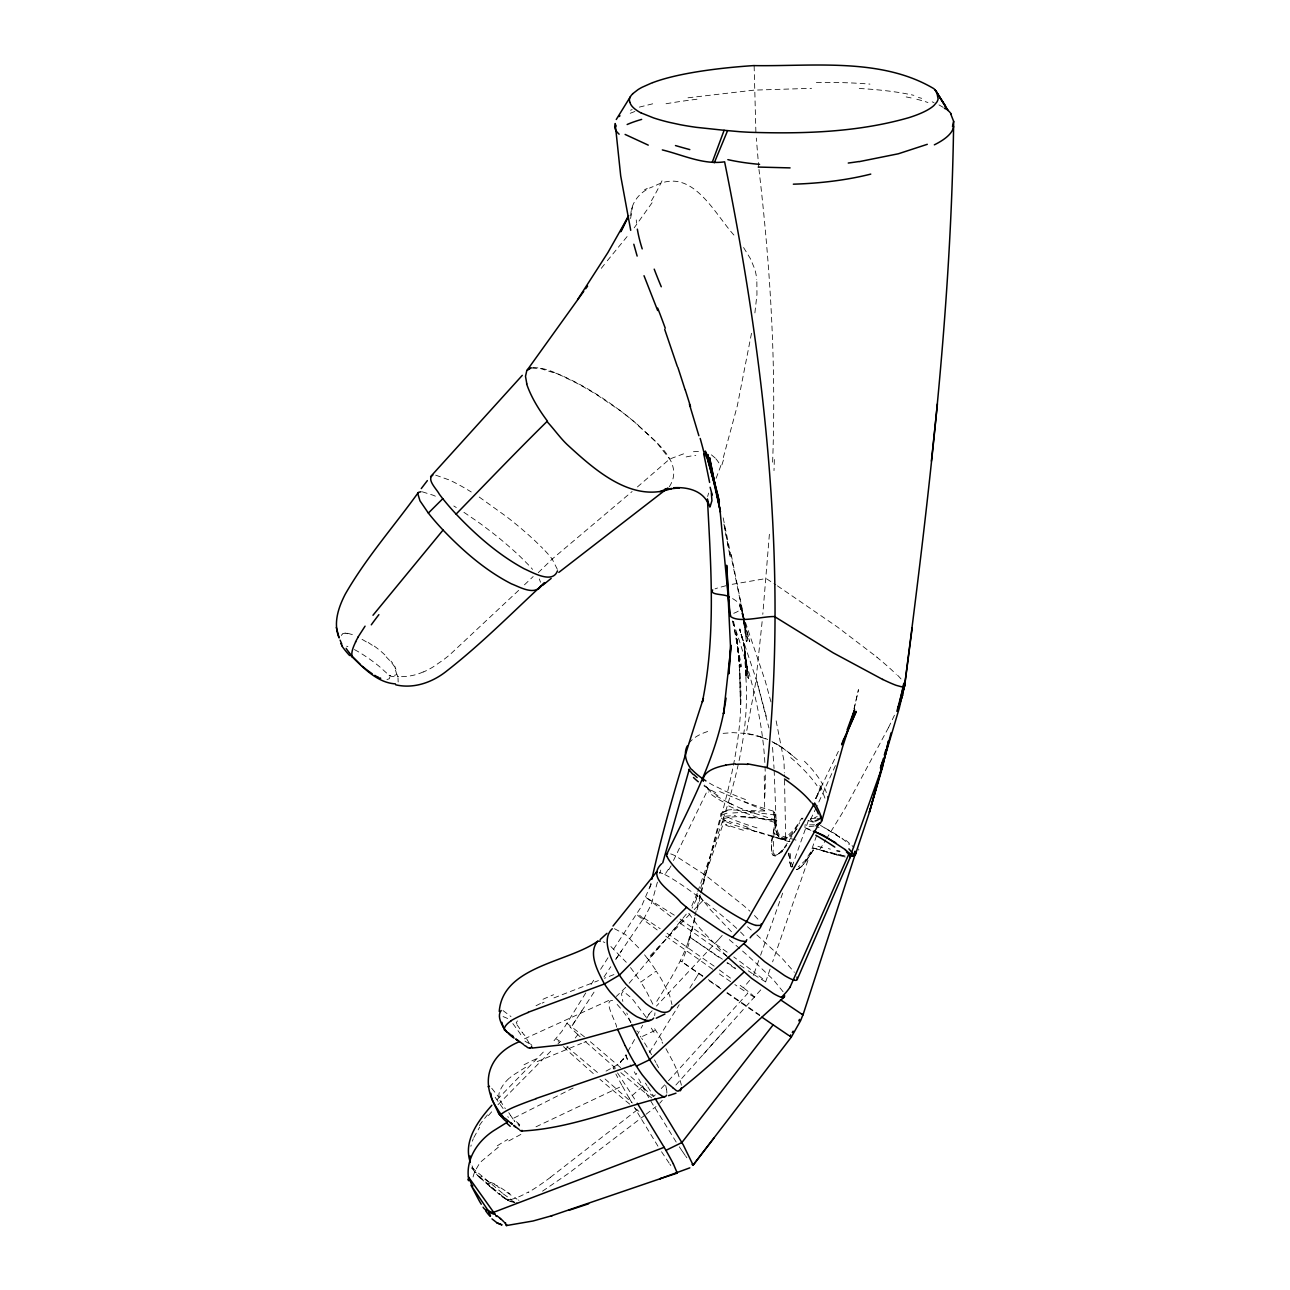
<?xml version="1.0" encoding="UTF-8"?>
<svg xmlns="http://www.w3.org/2000/svg" width="1290" height="1290" viewBox="0 0 1290 1290"><rect width="100%" height="100%" fill="white"/><g stroke="black" fill="none" stroke-linecap="round" stroke-linejoin="round"><path stroke-width="0.75" stroke-dasharray="5 3.75" d="M745.862 677.347C749.377 725.883 737.848 772.936 723.271 818.811L725.399 821.424L734.268 825.1L788.899 841.628M772.613 462.159C776.354 364.377 770.324 266.562 758.971 169.458M788.932 841.144L790.012 841.354L789.206 841.144M813.926 822.165L811.104 820.375A6.079 1.725 15.7 0 1 810.523 819.537L817.215 816.506M769.388 534.27L762.793 614.363M627.343 1058.751L625.908 1054.914L627.246 1056.107M762.132 621.619L755.682 682.636L746.233 733.478L732.962 732.639L720.82 733.526M630.794 215.527C630.939 201.885 640.727 190.904 653.143 186.615M754.892 312.906L756.956 294.507L756.843 279.511M630.6 218.558L632.374 207.126L630.117 212.253M751.506 333.288L737.348 405.657L722.964 458.901M707.63 496.505L708.613 493.119M654.691 1015.649L654.965 1012.827M854.222 708.597L858.479 689.65L853.996 708.758M797.026 828.793C793.14 832.034 778.483 862.623 773.049 852.529L773.758 835.775L776.838 820.553L775.613 819.956L771.726 839.935L771.485 852.206L772.758 855.173L775.274 856.157L782.062 851.69A46.746 45.344 -59.6 0 0 783.272 850.416L783.74 849.868M776.79 820.666C774.677 825.068 763.503 868.186 781.514 851.481A47.117 45.666 -58.8 0 0 782.691 850.191L783.675 849.094M650.918 883.199L649.547 888.955L651.144 884.101M694.471 917.609C689.569 949.875 671.784 977.385 654.804 1004.475M691.601 929.074L687.86 943.038M694.988 918.335L688.65 943.232M694.955 915.707L700.212 894.696M700.696 892.777L721.223 813.393M697.1 909.853L701.002 894.357M701.47 892.535C718.304 818.924 747.49 746.184 739.638 669.462L740.492 704.743L739.396 668.623L736.542 633.035L739.718 667.478L735.751 632.165L740.412 667.059L733.429 620.038M657.416 882.15L651.256 904.483L643.388 919.722L657.932 930.493M659.754 873.636L660.738 870.073M498.956 1097.484L498.94 1093.791A35.749 24.51 -23.9 0 1 509.647 1077.827M700.551 888.407L724.287 820.698A84.108 7.998 9.5 0 0 729.592 826.664M697.826 891.503L723.19 819.36M816.57 835.598L772.613 961.84M770.082 969.113L765.663 981.851L763.083 979.223A136.659 3.112 34.9 0 0 754.586 972.467L753.215 975.321M792.012 866.783L808.653 819.827M816.231 798.429L820.44 786.545L818.957 784.094M782.659 893.148L760.6 955.229M758.73 960.518L754.505 972.402A136.353 3.096 34.9 0 0 740.121 961.631L733.784 956.954M697.213 893.212L691.375 906.789M685.877 951.407L682.087 962.001M835.42 765.599L816.57 806.96M398.159 681.991L397.997 677.766M650.918 884.295L641.598 906.209L612.411 950.94M696.648 898.937L692.085 908.128M716.095 478.348L720.82 465.738L719.078 462.868M473.849 1137.506L479.622 1127.17M838.387 751.328L815.909 797.817M888.504 727.625L895.083 713.918M810.523 819.537L815.715 808.765M888.439 727.754L844.434 809.572L826.874 838.129M673.477 860.495L707.984 789.383L710.887 792.06M815.586 798.639L821.246 787.997L820.44 786.545M815.699 798.268L821.246 787.997L825.648 800.139M627.843 1051.479L635.728 1037.483M802.961 818.037L801.864 819.102M636.712 1035.741L642.71 1025.292M802.832 819.069L801.751 818.183L794.334 829.406L785.884 837.468L783.449 838.177L780.369 836.71L777.66 831.776L775.355 820.795M646.693 1018.326L650.757 1011.408M697.455 975.74L698.906 973.257M813.49 849.82L803.186 864.59M697.084 976.353L689.328 988.833M813.2 850.32L806.911 859.979M606.058 1071.119L617.12 1064.992L623.731 1058.719L620.329 1062.525L625.908 1054.914M636.76 1073.28L635.889 1074.715L633.132 1069.733M649.451 1052.559L679.217 1004.684M819.65 849.884L825.842 839.806M585.773 992.913L561.924 1031.307L552.184 1042.884M825.455 851.594L813.377 848.046L804.912 860.785L798.397 866.864M799.752 822.617L798.784 824.149M652.079 202.756L634.196 227.83M591.046 984.48L595.254 977.739M600.592 969.338L608.09 957.615M668.397 869.283L664.834 874.588L659.448 872.346M643.178 918.77C638.292 912.756 632.293 912.24 643.388 919.722M642.517 919.802L615.814 959.244M575.856 1020.035L570.583 1027.55M572.196 1025.663L595.399 990.043M580.113 1013.472L581.935 1010.65M798.091 825.229L792.447 832.824A32.589 30.928 -47.3 0 1 789.448 835.936C786.255 839.726 779.579 840.29 777.628 834.952M604.01 976.949L610.831 966.694M615.878 959.147L621.425 950.875M796.639 828.873L795.559 830.357M516.968 1023.663L516.21 1022.68L517.484 1020.906M671.993 931.557L687.231 912.965M723.303 818.795C740.121 813.748 758.923 818.94 776.112 820.682M577.888 1034.612L575.227 1038.015M806.379 860.849L802.219 865.606M786.755 845.305L785.642 846.74M794.93 831.195L794.269 832.018M601.301 268.336L605.3 263.289M607.3 260.757L627.924 235.554M629.165 983.238L683.764 917.964L682.974 918.851M785.368 847.079L784.53 848.094M749.651 980.384L743.411 987.785A130.5 2.967 34.9 0 0 737.235 983.125M760.761 989.882L672.735 1088.583M625.731 987.366L616.314 996.444M488.394 1115.608L493.586 1109.593M650.337 957.212L661.867 943.49M793.431 833.034L793.092 833.437A32.637 30.992 -47.9 0 1 790.093 836.549C786.9 840.37 780.208 840.854 778.273 835.565M567.987 1046.545L565.891 1048.915A67.854 1.87 41.1 0 0 571.599 1054.236L595.464 1075.473M718.901 939.168L722.303 935.331M659.706 1103.289L662.254 1100.37M718.53 939.604L656.433 1006.087M612.621 1000.443C602.43 999.863 616.265 1022.019 616.668 1027.13M703.372 1054.285L726.738 1028.017M736.719 928.381A40.232 4.902 39.7 0 0 730.253 922.608A75.626 9.24 39.7 0 0 703.082 900.436L702.953 900.468M702.728 900.726L694.181 909.627M498.021 1104.659L551.781 1050.189M652.143 1010.747L646.161 1017.23L631.89 998.299L623.151 991.236L621.522 993.703L622.828 1001.379M497.118 1099.596L545.541 1049.786M668.51 1080.746L747.797 993.268L734.832 984.56M664.673 1084.858L660.061 1089.776M653.837 1096.371L655.288 1094.839M689.924 914.013L647.451 958.567L644.484 954.697M802.702 865.284L800.751 867.154M669.252 486.814C686.103 461.498 651.192 438.455 635.389 422.814A118.003 47.472 42.7 0 0 620.313 410.752L596.996 394.933A200.482 80.625 42.7 0 0 575.098 382.34C561.311 375.954 547.057 366.618 531.287 367.811M558.022 1043.771L559.199 1042.417M801.977 866.009L801.009 866.928M538.22 572.712L552.184 559.054L632.116 491.522M518.644 590.369L449.678 654.869A185.615 171.844 -17.9 0 1 442.696 660.351L432.843 667.091A74.498 69.047 -17.7 0 1 423.426 671.977M524.45 584.838L533.173 576.533M642.501 1086.39L629.214 1098.193A89.655 3.306 58.6 0 0 631.745 1102.628M683.571 453.838L669.639 459.047L636.599 487.668M774.597 821.085L774.661 812.41L775.387 820.956M800.51 867.202L798.22 868.976M800.251 867.412L798.236 868.799M637.179 1109.868L550.588 1177.189M646.048 1114.27L656.046 1106.562M644.871 1115.205L568.713 1173.239L541.8 1191.67M722.416 812.41L727.608 810.507M498.392 1147.181L481.428 1161.323A47.891 42.022 -6.1 0 0 478.751 1164.693L475.172 1170.852A37.733 33.218 -4.9 0 0 472.946 1177.576M654.901 1030.533L641.694 1036.741M630.488 967.581L630.681 967.839A72.256 20.14 59 0 1 640.791 982.109L656.207 971.096A63.291 17.705 59 0 1 661.98 980.271L669.671 995.429L671.993 1004.604M733.752 613.298C746.62 608.509 740.138 603.075 732.204 598.35M508.76 1140.924L522.224 1133.684M525.594 1067.298L512.662 1075.489A46.037 31.218 -24.5 0 0 509.727 1077.892M514.017 1117.995L573.131 1088.034M797.913 869.138L796.591 869.654M524.514 1038.805L609.719 1000.024M535.995 1126.815L622.312 1085.938L620.361 1082.407A82.963 3.048 58.6 0 1 615.878 1074.006M542.122 1003.12L544.09 1002.201M537.204 1061.606L581.532 1043.352M656.304 185.163C693.488 166.878 715.095 215.43 735.848 237.134M797.494 869.17L796.607 869.476M553.974 997.896L598.463 980.561M630.52 110.231L632.132 109.602M586.353 1041.465L583.951 1042.417M613.927 974.579L604.365 978.288M503.084 1016.568L508.002 1018.632M774.161 770.388L776.08 820.23L753.231 817.602M639.34 107.118L655.175 103.2M725.109 811.475L726.125 811.216M725.98 585.708L718.578 587.692A115.278 7.321 -7.5 0 0 715.047 588.869M732.204 584.306L766.131 578.533L775.806 584.805M814.071 826.084L811.136 826.406A30.025 7.53 16.1 0 1 804.525 826.084M815.715 818.166L813.571 818.424A37.974 11.287 17.9 0 1 809.523 818.489M688.005 97.798L754.15 90.123L811.555 88.333M693.472 451.71L700.131 451.355M531.561 367.972L540.655 368.601L555.797 373.407M386.968 679.54L389.354 678.717L389.854 676.928M814.554 824.778L804.928 824.939M754.569 997.251L748.361 993.639M345.091 633.148L346.01 633.132M765.567 981.867L753.618 974.466M733.559 810.007L764.728 811.023L764.244 774.693M740.944 816.876L746.41 817.054M389.322 675.638A17.834 11.481 -34.7 0 0 397.642 676.379L398.658 676.428M347.542 633.261L354.395 635.164M422.314 491.829L433.166 495.231A106.086 26.735 40.9 0 1 437.407 497.134M845.079 855.98L835.936 854.077M514.807 1202.328L507.373 1200.232L501.552 1196.088M614.443 928.703L625.521 934.573L640.211 949.424M511.034 1201.716L514.936 1202.328M435.665 475.155L449.355 479.993A114.568 28.848 40.9 0 1 471.269 491.99M771.356 836.13L785.755 840.113L784.401 774.838M842.983 855.593L819.601 849.884L833.227 853.867M845.208 857.028L838.323 855.302M836.484 854.238L831.082 852.883M918.399 97.443L921.705 98.33M840.064 855.754L836.613 854.819M827.696 851.997L827.696 851.997A45.618 1.79 16.4 0 1 815.07 848.514M346.671 646.209L347.913 646.613M837.049 854.948L825.923 851.771M836.371 854.754L834.195 854.141M814.442 848.385L813.409 848.062M759.294 832.163L785.675 840.08M503.019 1010.586L511.001 1016.585M760.826 737.009L746.233 733.478A41.602 20.495 17.6 0 1 767.76 739.493M751.344 829.647L743.798 827.083M804.783 827.632L810.942 829.841M810.878 830.325L804.363 827.761M741.734 808.814L727.705 802.412A84.705 23.236 13.6 0 1 725.883 801.59M932.202 101.846L934.041 102.603M603.236 941.829L604.849 942.538M494.086 1184.365L494.409 1184.51A13.255 3.773 21.6 0 1 497.085 1185.768L497.182 1185.816M732.446 822.746L729.253 821.359M820.505 825.374L842.87 839.145M719.61 791.544L764.776 810.604M728.092 802.541L715.966 795.769M772.017 741.557L785.159 749.538L798.978 761.068M354.395 649.563L357.733 651.402A57.421 15.706 40.8 0 1 364.989 655.933L369.843 659.255A50.971 13.932 40.8 0 1 379.566 666.672L388.661 674.896M938.991 104.909L943.151 107.328M825.003 827.987L836.758 834.743M776.354 743.895L780.918 746.652M488.862 1182.172L480.815 1176.206M500.875 1187.897L509.889 1193.766M776.08 820.23L747.362 810.942A41.844 9.546 15.2 0 1 741.879 808.798M368.198 642.452L374.197 646.613M777.418 585.854L837.258 626.892L877.087 657.239M463.932 512.324L477.058 521.289A119.615 30.122 40.9 0 1 485.072 527.142L493.135 533.334A99.798 25.123 40.9 0 1 520.644 557.022L528.9 565.31A37.297 9.401 40.9 0 1 532.577 569.406M479.203 497.037L506.631 516.726A111.359 28.057 40.9 0 1 529.948 536.188L531.27 537.398A87.011 21.914 40.9 0 1 535.205 541.01L542.751 548.347M711.403 454.838L716.063 458.772M674.315 915.174L645.468 897.066L671.897 917.303M752.376 973.611L746.958 969.951M781.724 747.297L795.091 757.569M680.104 919.077L728.657 953.213M744.056 967.984L739.589 964.92M727.399 962.63L735.429 968.129M722.352 959.18L689.569 936.943L721.4 959.115M708.274 979.658L720.546 988.059M702.873 975.982L680.62 960.905L681.459 961.55M730.688 981.722L717.353 972.515M727.205 992.623L759.616 1014.908M759.794 1015.682L726.56 992.816M735.477 968.822L726.883 962.888M720.9 988.914L707.613 979.739M702.76 976.385L682.652 962.388M727.205 956.358L677.121 921.06M712.757 969.322L664.592 935.314M503.342 1197.056L504.987 1198.2L503.342 1197.056A16.206 12.465 -39.4 0 0 510.566 1199.619L512.307 1200.571A16.576 14.609 -37.2 0 1 503.535 1197.185M714.16 966.178L667.253 933.396A95.766 2.177 34.9 0 0 665.962 932.541M719.401 969.983L729.479 977.369A130.5 2.967 34.9 0 1 731.849 979.11M841.918 838.21L849.384 844.611M638.905 1111.335L634.761 1108.126M560.666 1041.772L556.087 1038.773L558.376 1041.578M651.756 1097.967L642.855 1090.905A99.346 2.741 41.1 0 1 627.246 1078.053A85.188 2.338 41.1 0 1 623.215 1074.667L620.055 1072.006M514.726 1197.346L516.968 1199.184M610.863 946.521L626.279 962.292M629.73 1104.127L628.327 1102.998A95.944 2.644 41.1 0 1 613.331 1090.63A83.35 2.29 41.1 0 1 609.396 1087.341L599.963 1079.343M566.842 1046.69L599.35 1074.054M584.515 1036.87L567.019 1023.373L570.035 1027.001M491.764 1187.993L499.762 1194.653A47.182 0.951 41.3 0 1 491.829 1188.058L491.022 1187.364M590.352 1041.756L620.635 1067.652M489.523 1186.091L491.119 1187.445M615.669 1068.265L585.628 1041.804M489.781 1186.3L487.378 1184.252M747.458 926.752L752.796 931.348M503.358 1193.976L511.163 1199.458A43.844 15.625 -38.2 0 0 528.368 1191.96M486.959 1183.898L485.814 1182.898M638.389 425.539L656.9 442.873L669.639 459.047M605.091 1079.004L632.358 1102.95M502.487 1193.234L471.93 1167.66L470.608 1163.983M624.279 1070.813L653.288 1096.581M756.827 934.879L781.74 957.938L794.398 972.305M502.81 1196.556L476.332 1173.997L479.154 1176.835M483.685 1180.995L479.316 1176.98M517.693 1123.784L517.903 1123.961A13.239 2.435 34.5 0 1 519.548 1125.686M481.38 1178.899C479.654 1179.028 467.706 1162.806 473.64 1169.546M726.834 956.245L699.889 928.381L688.344 912.756M754.489 915.513L759.375 920.721M386.161 656.836L390.548 661.431M731.495 931.767L710.468 909.74L698.857 894.954M617.152 1004.442L620.554 1008.28M491.732 1088.26L498.295 1096.564M512.856 1023.567L520.015 1033.451A14.351 3.87 58.7 0 1 521.063 1035.241L521.757 1036.547M495.166 1097.306L503.148 1108.61M614.701 1069.023L613.105 1067.411L613.508 1069.055M391.918 663.06L392.918 664.35A26.381 16.528 45.8 0 1 393.192 664.85L394.272 666.269M514.613 1121.058L513.936 1120.204M623.038 1011.36L631.052 1022.261M513.081 1119.091L510.679 1115.689M686.861 1157.775L685.732 1156.195M670.816 1165.515L669.897 1164.209M685.248 1155.518L682.41 1151.373M617.539 1072.893L635.728 1100.741M754.618 997.154L751.876 994.509A128.339 2.919 34.9 0 0 743.508 987.866M669.171 1163.161L661.544 1151.744M743.572 247.535L750.49 258.79L754.731 269.013A77.255 63.936 -29.1 0 1 756.746 279.543M682.12 1150.97L678.83 1146.068M676.186 1142.037L654.143 1106.385M510.63 1115.624L508.776 1112.657M645.387 1083.084L646.967 1085.551M657.948 1146.165L640.243 1117.172M647.757 1086.809L653.498 1095.887M778.031 835.63L778.096 835.726A43.65 41.345 -47 0 1 775.113 821.053M774.661 812.41L773.274 811.7L773.968 820.472M791.609 867.138L791.528 866.993M662.028 1042.03L662.818 1043.352M529.206 1043.239L524.304 1034.709M783.078 991.752L773.661 980.077L754.392 961.598A90.59 8.546 42.3 0 0 727.657 938.298M651.579 1054.688L647.806 1048.254A71.885 10.207 60.4 0 0 641.711 1038.337M665.93 1048.689L672.525 1060.832M654.498 1059.912L655.9 1062.525M656.594 1063.815L657.916 1066.379A31.024 4.402 60.4 0 1 658.577 1067.652M395.546 668.413L395.966 669.3M539.284 578.936L540.542 582.258M630.729 1022.648L626.779 1012.989M652.837 1004.168L646.193 990.897A54.664 15.238 59 0 0 640.775 982.125M792.899 867.009L790.851 861.236L790.157 852.4M472.075 1165.854L473.253 1169.159M732.93 621.522C752.441 678.556 768.792 737.541 764.664 798.462M770.969 701.921L765.276 681.072L739.073 603.462L749.7 641.807L743.733 617.571M756.859 681.588L768.953 727.979M732.559 620.893L741.589 666.801M766.26 716.305L756.924 681.555L739.541 629.343L744.378 645.838L739.815 628.875L744.04 645L748.716 678.54L744.056 644.307L747.394 678.056L744.088 643.678L746.378 677.685L744.185 643.13L745.862 677.46L744.411 642.662M665.704 1085.487L666.543 1089.308M397.723 676.686L397.094 674.525A17.802 8.659 -39.4 0 1 389.048 675.25M743.282 615.717L740.524 604.526L747.861 641.565L743.524 616.991M776.145 720.868L783.998 761.003L784.336 772.855M723.174 517.854L743.185 615.104M731.204 554.442L741.75 606.897L746.378 641.598L743.137 617.636M723.916 524.079L730.301 557.506L724.077 524.869M557.345 569.325L552.184 559.054A40.393 10.175 40.9 0 0 542.687 548.347M772.549 747.362L774.065 768.485M744.411 624.005L741.524 605.655L742.879 615.636M758.778 167.506L756.311 138.078M788.996 856.108L788.819 853.093M789.012 856.302L788.835 853.303M755.892 132.128L754.134 65.613M666.043 103.748A178.971 19.753 -2.7 0 1 698.729 99.008M630.213 113.294A240.214 38.539 0.3 0 1 637.05 110.763M916.819 99.266A176.117 36.41 -2.6 0 1 927.929 102.507M906.209 96.944A160.541 31.379 -1.8 0 1 913.207 98.395M859.269 88.478A162.508 34.604 -3.3 0 1 913.884 95.347M816.376 82.463A158.622 35.459 -3.4 0 1 869.944 84.108M555.651 373.1A158.831 63.887 42.7 0 1 638.469 425.394M423.362 671.864A49.455 45.843 -17.7 0 1 398.642 676.589M396.627 673.267A12.448 5.902 61 0 1 396.659 674.106M395.482 670.187A11.142 6.192 53.4 0 1 396.272 672.977M394.901 667.607A15.351 9.788 45.7 0 1 395.369 668.43M394.627 666.156A19.511 13.11 44.3 0 1 395.385 667.381M390.951 661.125A21.253 12.561 46.1 0 1 392.386 662.818M374.261 646.096A55.696 26.526 46.5 0 1 386.484 656.417M362.038 639.34A62.404 28.493 46.2 0 1 368.214 643.113M346.155 633.519A24.075 13.448 56.9 0 1 347.671 633.729M345.107 633.213A15.077 8.708 61.9 0 0 344.317 633.277A14.271 8.256 62 0 0 342.431 633.922M341.447 635.535A9.417 5.45 61.8 0 1 342.285 634.164M723.4 460.111A91.219 7.53 -73.3 0 1 721.013 467.722M715.918 458.869A37.039 32.702 -3.1 0 1 718.901 462.949M686.183 456.934A75.707 46.134 19.3 0 1 695.794 455.418M661.98 180.842A189.259 116.552 -79.9 0 1 651.079 201.321M715.805 792.608A80.335 29.267 12.9 0 1 701.179 783.949M726.786 810.265A60.807 10.32 13.2 0 1 732.414 809.62M727.076 813.184A101.813 14.255 6.6 0 0 721.062 816.006A84.237 12.078 9.7 0 1 725.206 811.491M756.988 827.89A78.996 8.627 13.4 0 1 728.028 817.263M725.351 820.891A71.482 10.094 10 0 1 720.594 816.119M747.99 827.358A114.762 15.109 11.9 0 1 736.413 823.149M757.101 831.856A49.068 3.306 15.2 0 1 748.668 829.131M725.98 820.94A82.254 7.821 9.5 0 1 727.479 816.667M725.48 816.28A114.842 11.304 9.3 0 1 735.622 815.683M748.039 817.667A58.098 8.353 12.7 0 1 754.795 818.279M732.688 804.638A192.613 60.888 11.2 0 1 728.334 802.509M717.966 795.704A71.224 20.914 12.5 0 1 709.532 789.496M708.952 789.416A76.771 24.01 10.4 0 1 706.162 786.255M705.227 786.174A79.303 25.429 8.9 0 1 704.582 785.078M830.389 849.143A88.091 8.046 20.3 0 1 828.406 848.61M858.656 849.03A150.527 19.189 26.3 0 1 858.753 850.126M835.517 834.517A66.87 12.303 20.4 0 1 840.774 837.936M815.296 825.664A177.923 36.507 19.1 0 1 819.086 827.632M790.722 757.617A139.046 48.73 25.9 0 1 817.022 785.707M824.504 787.916A137.917 47.02 27 0 1 827.906 800.042M760.778 737.154A48.278 23.51 17.8 0 1 767.889 739.896M772.984 742.282A48.278 23.51 17.8 0 1 776.193 744.007M550.62 1177.238A105.667 38.007 -38.2 0 1 528.336 1192.428M470.882 1146.31A38.329 36.91 -19.1 0 1 471.189 1145.004M472.366 1141.182A50.1 48.181 -21.7 0 1 473.317 1138.715M479.38 1125.461A140.884 134.337 -25.9 0 1 487.491 1114.899M565.891 1048.915A83.963 2.306 41.1 0 1 563.472 1046.609M559.586 1042.804A83.963 2.306 41.1 0 1 559.279 1042.481M490.394 1183.075A16.335 4.354 -44.4 0 1 486.411 1183.381M503.89 1197.846A44.231 0.903 41.3 0 1 501.584 1196.12M489.716 1182.269A9.191 2.596 21.6 0 1 494.489 1183.849M476.252 1172.836A27.832 1.983 38.1 0 1 474.93 1171.497M471.64 1168.337A36.717 1.338 40.2 0 1 472.882 1168.885M513.791 1201.538A12.094 3.515 28.5 0 1 512.872 1201.264M517.29 1202.506A10.546 1.774 23.6 0 1 516.516 1202.57M518.483 1199.99A47.44 3.66 29.1 0 1 518.919 1200.458M506.938 1192.315A53.616 3.87 30.3 0 1 512.066 1195.959M498.069 1187.042A21.479 4.741 23.4 0 1 499.553 1187.88M496.989 1185.881A13.674 3.886 21.7 0 1 497.956 1186.397M640.179 1117.092A89.655 3.306 58.6 0 1 634.438 1107.272M629.197 1098.161A109.585 4.031 58.6 0 1 622.28 1085.906M645.21 1090.389A107.892 3.693 58.7 0 1 638.695 1078.956M524.046 1064.782A135.192 88.317 -24.9 0 1 536.059 1058.945M514.92 1121.429A16.851 13.061 -12 0 1 514.371 1121.252M508.421 1117.382A16.851 13.061 -12 0 1 507.792 1116.608M516.371 1121.703A9.949 1.806 34.6 0 1 519.725 1124.848M499.94 1100.402A37.233 3.999 59 0 1 505.325 1108.69M518.757 1125.654A20.108 2.999 38 0 1 519.225 1126.202M529.368 1043.497A15.754 13.335 2.1 0 1 522.579 1038.756M530.513 1043.949A6.885 1.29 33.7 0 1 531.883 1045.481M522.482 1032.564A22.656 4.531 58.7 0 1 523.74 1034.677M516.919 1024.712A31.363 7.74 58.6 0 1 522.256 1032.581M647.467 958.406A77.142 21.575 59 0 1 656.288 970.999M664.785 874.556A76.771 9.369 39.7 0 1 703.066 900.404M670.687 853.899A72.998 8.917 39.7 0 1 675.718 856.012L705.533 875.265L743.701 905.661A41.409 5.047 39.7 0 1 749.942 911.192M774.661 822.31A83.092 21.656 14.2 0 1 727.286 805.202M795.962 840.096A88.865 2.516 16 0 1 772.033 833.098M791.109 866.654A28.686 28.638 19.2 0 1 789.367 856.108M818.602 818.344A50.133 16.206 21.7 0 1 816.957 818.876M773.291 811.071A96.379 25.268 16.8 0 1 744.427 801.638M745.523 799.542A94.493 26.655 16.6 0 1 714.757 785.836M713.644 785.546A90.832 31.315 14.4 0 1 709.387 783.078M761.777 813.345A100.314 19.979 14.5 0 1 777.789 815.441M777.338 834.969A43.666 41.345 -46.7 0 1 774.484 820.44M577.678 1034.451A89.236 2.467 41.1 0 1 570.68 1027.679M580.178 1036.821A73.804 2.048 41.1 0 1 577.372 1034.177M689.005 943.345A148.156 147.334 -40.2 0 1 686.248 951.536M653.24 1105.175A92.09 3.628 58.5 0 1 641.436 1084.825M631.149 1066.653A78.674 2.854 58.6 0 1 630.197 1064.911M627.537 1059.8A78.674 2.854 58.6 0 1 626.037 1056.655M697.745 894.696A116.39 112.746 -74.6 0 1 696.149 898.711M651.289 1028.13A89.623 10.159 59.8 0 1 655.61 1034.919M654.643 1028.743A77.948 11.739 60.4 0 1 662.238 1040.901M636.857 1030.823A84.624 12.029 60.4 0 1 637.437 1031.71M640.372 1036.225A84.624 12.029 60.4 0 1 640.953 1037.144M671.106 865.816A133.225 118.406 -63.5 0 1 668.833 869.573M636.534 223.17A148.253 58.824 51.8 0 1 636.26 219.913M644.597 189.695A165.426 6.402 -20.9 0 1 647.29 188.421M876.474 656.852A528.497 23.865 33 0 1 896.26 674.38M897.646 675.267A609.202 27.59 33 0 1 902.484 680.749M774.339 459.514A768.743 183.035 -81.4 0 1 774 470.608M453.806 506.003A106.086 26.735 40.9 0 1 456.305 507.534M643.807 918.029A95.766 2.177 34.9 0 1 660.19 928.687M497.247 1145.842A176.746 152.349 -8.5 0 1 507.728 1139.473M536.027 1005.749A51.278 23.155 -25.2 0 1 541.977 1002.798M542.993 999.282A114.794 48.117 -25.3 0 1 553.587 994.735M723.126 801.896A81.77 25.074 11.2 0 1 708.436 791.947M743.395 830.276A88.865 4.838 13.6 0 1 725.738 824.278M791.093 866.864A28.622 28.59 2.7 0 1 789.383 856.318M822.697 847.772A71.805 3.096 19.1 0 1 817.15 846.046M688.908 743.314A93.332 39.829 13.8 0 1 709.5 730.962M804.428 761.261A138.046 53.503 22.9 0 1 822.972 784.997M732.784 812.974A97.508 14.222 10.1 0 1 754.763 812.958M749.554 811.313A104.796 18.915 13.4 0 1 759.649 812.039M808.056 820.408A37.152 9.546 16.9 0 1 814.554 822.762M845.772 840.209A126.484 18.205 24.3 0 1 850.755 844.644M852.029 845.563A123.13 16.528 25.4 0 1 853.915 847.74M681.297 1085.229A92.977 13.206 60.4 0 0 681.168 1084.164L677.54 1071.684A30.025 4.257 60.4 0 0 672.509 1060.815M666.559 1089.357A86.446 12.287 60.4 0 1 666.849 1093.162M740.508 932.009A23.736 2.903 39.7 0 1 745.185 937.008M511.066 1201.716L507.373 1200.232L511.066 1201.716M505.986 1199.023L503.664 1197.362L505.986 1199.023"/><path stroke-width="1.5" d="M912.191 627.746L904.645 685.764L898.388 707.323L904.5 686.183C928.768 498.746 951.198 310.616 953.665 121.405L950.778 114.036M519.451 1041.659C486.507 1055.075 480.444 1084.519 497.714 1109.384C499.182 1111.899 500.875 1114.27 502.842 1116.398A16.157 7.934 -25.3 0 1 498.633 1113.093M817.038 824.536C828.067 823.891 814.925 804.283 815.425 804.025M953.665 121.405L952.488 126.452M557.457 570.873C552.604 584.322 532.577 572.389 524.159 568.777C498.456 554.781 476.123 535.269 456.096 514.097A99.717 25.107 40.9 0 1 442.809 498.714A86.011 21.656 40.9 0 1 439.326 494.199C436.859 489.216 426.135 479.525 432.892 475.026M472.769 1186.187L472.221 1184.962M336.335 627.456L339.109 637.921C332.997 623.328 338.415 607.445 345.252 594.19C366.005 557.941 393.805 526.53 418.137 492.732M488.088 1086.777L489.474 1086.261M931.396 461.143L937.411 403.931M499.246 1011.489C502.778 966.258 567.745 962.501 597.593 941.297L600.35 941.055M470.157 1181.301L468.415 1176.915L495.038 1214.277M788.98 778.966L778.257 772.404L767.179 767.615C788.19 565.488 764.744 360.103 724.609 161.814C703.308 165.007 682.7 154.865 662.334 149.914M850.545 855.657L849.659 856.834M726.093 698.148L723.513 713.773L731.107 645.371L728.866 673.751L730.446 645.742L726.641 565.246L730.011 615.975C738.219 623.731 762.89 616.072 774.564 616.588L833.211 652.853L882.812 679.524M723.513 713.773L723.867 711.516C713.918 762.39 688.876 808.024 666.704 854.302M888.552 741.153L882.231 768.26L869.331 812.249L882.102 766.679L869.944 810.749L855.463 854.27M651.821 879.361C665.366 818.037 683.91 757.988 703.421 698.358L702.373 701.986C715.998 635.406 710.935 566.89 707.468 499.569L707.452 498.988M886.182 750.377L881.602 769.404L891.1 732.817M887.101 746.571L888.471 740.863M671.784 1006.99L670.961 1009.199A70.111 19.543 59 0 1 668.736 1011.344A91.38 25.461 59 0 1 661.19 1011.844L653.482 1008.603A101.958 28.412 59 0 1 645.887 1003.572L626.295 984.447A31.363 8.74 59 0 1 619.442 975.127C612.927 962.469 600.011 940.233 612.282 928.736M899.969 701.018L903.838 683.168M662.721 862.913L689.247 769.372M540.671 586.031C534.431 595.851 519.386 586.837 511.453 583.854C485.475 570.535 463.175 551.024 443.067 530.061A95.073 23.946 40.9 0 1 428.344 513.065L419.959 500.794L417.767 493.57A29.541 7.434 40.9 0 1 418.444 492.409L420.943 491.732M882.118 762.535L880.473 768.163L883.327 758.585M884.311 755.053L885.956 749.442M821.778 821.246L842.725 746.507L854.593 709.71L847.095 729.93M854.948 855.109L802.977 1014.956L780.466 999.766M898.55 706.71L902.71 694.713L898.388 707.017M841.644 744.62L843.692 739.106M850.626 855.302L880.054 772.952L899.178 708.484L904.5 686.183L901.517 686.796L896.227 685.345A391.192 17.673 33.1 0 1 882.57 679.362M712.225 162.33L724.125 130.29L739.46 131.677A104.667 20.108 -0.4 0 0 749.587 132.273C802.848 133.983 857.14 132.451 908.708 117.713A195.483 37.555 -0.4 0 0 934.008 105.425L936.75 102.216A207.126 39.797 -0.4 0 0 938.12 98.975L936.846 92.396A243.455 46.763 -0.4 0 0 933.831 88.655C881.183 57.308 812.942 66.516 754.134 65.613M896.873 711.354L904.242 683.942L904.645 685.248M661.657 863.703C645.887 878.587 672.525 891.503 680.652 902.226A25.494 3.112 39.7 0 0 686.603 907.289A24.51 2.983 39.7 0 0 689.844 909.869L720.336 930.59A127.146 15.512 39.7 0 0 732.365 937.282A122.937 15.012 39.7 0 0 741.186 940.942L745.862 941.555L746.813 939.701M801.735 1014.005L802.912 1014.891L800.606 1020.664L791.334 1037.079L693.133 1165.112L692.069 1164.418M714.305 162.75L727.576 130.661M850.513 856.592L797.268 979.336M841.886 744.604L856.238 711.435L844.095 738.638M849.255 853.206L790.141 986.947M798.816 1020.858L799.51 1019.39M628.665 215.624L620.764 231.749L627.843 217.365L607.896 252.582L577.581 299.635M819.569 822.827L761.39 925.382L755.956 925.43M814.7 802.961L746.587 921.576M358.152 636.889L365.07 626.166M630.391 96.702L616.265 119.486M792.302 1032.484L793.157 1031.162M789.867 1035.983L790.657 1034.902M583.741 291.33L526.772 370.698L525.498 376.325L526.82 383.856M442.793 498.714L428.361 513.065M585.66 288.75L587.595 286.17M372.987 615.265L443.067 530.061M421.266 488.571L427.361 480.606M788.464 1035.241L773.145 1024.841L681.894 1142.521L665.93 1150.374L664.737 1148.293A37.91 1.387 58.6 0 0 664.173 1147.326L637.308 1103.256M613.008 926.026L656.255 872.314M713.918 1138.086L693.133 1165.112L683.232 1144.859L655.175 1098.548M819.344 823.165L816.893 825.165M491.861 1105.256C478.429 1120.542 462.981 1140.65 470.269 1162.29M430.602 476.607L522.289 375.342M655.917 872.475L657.303 871.959M456.096 514.097C486.266 483.153 516.113 451.855 546.944 421.556C553.555 428.344 560.553 438.648 568.326 445.631C595.367 470.399 632.132 503.132 671.542 488.507L664.785 489.426L679.314 487.894L673.864 487.733C687.425 486.894 702.776 490.522 708.581 504.261M538.43 588.998L544.702 582.612C512.646 612.299 481.783 643.581 447.291 670.542C433.085 682.136 414.058 689.134 395.724 684.813M686.603 907.273L619.458 975.095L604.478 983.948L528.142 1012.279M606.961 933.331L600.189 939.555M732.365 937.298L746.878 921.721A129.323 15.786 39.7 0 0 755.972 925.43M750.167 937.798C752.812 933.267 762.003 929.687 761.326 923.721M728.012 957.374L751.473 978.223L773.436 993.526A122.147 11.513 42.3 0 0 781.482 997.315L785.82 992.687A70.66 69.338 -77.6 0 0 790.206 986.995M744.024 972.047L649.676 1059.703L636.422 1066.104L635.309 1064.314L535.931 1098.548M632.793 93.67L638.05 89.607A228.83 43.957 -0.4 0 1 642.194 87.22L652.595 82.608M746.201 941.377L671.8 1008.183M784.207 997.106C748.797 1028.13 714.886 1062.557 678.153 1091.195A108.247 15.383 60.4 0 1 676.299 1090.566L667.317 1083.068L656.546 1069.894A35.33 5.015 60.4 0 1 649.676 1059.719M730.785 615.249L730.011 615.975L719.917 508.986L709.548 457.579L720.449 512.098L707.662 454.322L718.998 499.956M531.851 1047.625L529.964 1047.915M542.542 585.386L551.169 578.404M619.023 116.568L619.974 115.826M667.865 488.007L558.828 572.389M667.14 488.539L660.061 491.716M507.631 1121.977L493.296 1130.927C477.993 1141.102 466.351 1158.065 468.334 1177.061M712.644 589.901C709.194 595.383 724.754 593.722 728.657 596.706A798.01 50.987 -7.6 0 1 729.302 596.964M504.358 1028.823L505.632 1030.42A13.174 2.967 -24.4 0 1 504.406 1028.968M664.963 1014.021L656.223 1018.213M689.844 1167.853L659.916 1178.786L677.282 1173.126L673.332 1163.854M853.867 855.818L849.578 856.383M530.125 368.295L527.271 370.036L531.287 367.811M927.3 144.319L898.324 153.784L859.333 161.621M597.593 941.297C587.805 953.133 597.705 971.177 604.026 983.222M664.173 1147.31L493.361 1212.407A13.335 7.563 -19.4 0 1 487.507 1209.714M675.976 1093.178L668.526 1095.662M490.845 1093.307L491.732 1098.951L498.037 1112.19M501.181 1010.521C497.021 1015.553 501.036 1023.421 504.116 1028.517M660.915 1178.48L551.346 1215.873M521.773 1131.04C571.083 1128.605 617.442 1108.255 664.947 1096.645L665.721 1096.29A86.446 12.287 60.4 0 0 666.527 1095.129M588.627 1203.78L568.874 1210.326M650.418 1020.326L561.763 1044.868L532.318 1048.044M552.297 1215.599L533.028 1221.001L506.809 1225.5M725.625 765.099L735.074 763.825M395.401 683.877C377.228 682.765 363.28 667.623 350.928 655.675M664.947 1096.645L663.979 1096.677A100.684 14.303 60.4 0 1 662.205 1096.113L658.4 1093.565A84.64 12.029 60.4 0 1 655.61 1091.001L642.339 1074.957A36.491 5.192 60.4 0 1 636.422 1066.137L636.422 1066.104M790.077 167.894L758.214 167.055M747.539 763.841L767.179 767.615M724.125 130.29L696.535 127.355A135.305 25.994 -0.4 0 1 686.232 125.775A140.062 26.913 -0.4 0 1 680.282 124.711L669.284 122.34A193.161 37.104 -0.4 0 1 653.482 117.874L641.291 112.988M710.097 506.68L711.935 500.681L711.338 493.054M645.468 1020.358L637.083 1016.843A93.606 26.09 59 0 1 629.778 1011.86L628.488 1010.812A89.607 24.978 59 0 1 624.489 1007.361L610.235 992.058A30.396 8.466 59 0 1 604.462 983.964M521.241 1130.959L519.886 1130.346M677.04 1173.158L676.218 1172.513M648.257 145.125L625.118 134.434M813.361 831.26L819.924 833.84A33.476 6.773 15.4 0 1 823.568 835.42L845.401 849.723M380.711 678.25L379.776 677.863M497.44 1223.097L502.02 1224.919L497.021 1222.856M814.683 831.373L835.759 842.741M378.486 677.298L377.132 676.621M526.643 1046.625L524.127 1045.206M376.196 676.137L374.761 675.331M506.277 1121.316L506.196 1121.284A38.99 5.144 59.3 0 1 503.165 1118.672L501.262 1116.543M790.109 1036.16L791.27 1037.047L789.383 1035.838M372.181 673.751L367.344 670.332M773.145 1024.841L761.971 1017.181M944.377 108.134L945.506 108.957M497.182 1222.968L491.99 1218.889M496.682 1215.583L500.536 1218.631M366.747 669.865L362.442 666.333M517.596 1040.579L515.661 1039.031L516.435 1039.482A43.328 11.707 58.7 0 0 516.693 1039.595M505.196 1118.382L508.695 1121.284M515.113 1126.847L513.565 1125.525M508.486 1032.935L513.517 1037.225M509.518 1122.01L512.049 1124.219M697.132 777.564L693.762 774.516M500.907 1218.937L503.406 1221.307M507.147 1123.574L510.211 1126.283M360.49 664.592L353.267 657.384M744.04 943.845L764.712 961.711L784.465 975.482A129.016 12.158 42.3 0 0 794.027 980.094M495.086 1214.341L495.183 1214.438A14.529 10.755 -16.5 0 1 487.733 1210.117M504.084 1222.017L505.567 1223.694M352.686 656.755L351.864 655.836M351.589 655.514L350.799 654.594M505.454 1030.355L509.727 1034.725A40.619 10.981 58.7 0 0 514.081 1038.128M501.149 1116.414L499.633 1114.512M350.283 653.982L349.526 653.062M349.058 652.45L347.333 650.144A19.802 5.418 40.8 0 1 346.236 648.467L346.155 648.322M485.54 1210.665L486.314 1211.729A31.412 1.58 58 0 0 487.523 1213.342L488.507 1214.567A40.119 2.016 58 0 0 489.861 1215.986M945.506 105.925L935.282 90.219L947.957 110.489L936.846 92.396M709.452 506.035L707.646 501.036M649.676 1059.703L631.729 1024.937M481.267 1204.231L480.009 1202.119A22.946 1.145 58 0 1 479.251 1200.829L470.931 1185.107L487.217 1209.149M341.769 644.016L340.108 640.163M471.479 1183.817L470.608 1182.156M616.023 126.098L615.265 124.05M488.507 1211.455L490.087 1214.825A39.474 1.983 58 0 1 490.313 1216.212M625.086 1045.593L617.571 1029.259M855.335 852.077L854.931 851.255L853.496 855.657A133.66 17.286 29.5 0 0 848.901 848.852M657.658 310.519L644.016 275.721M664.689 329.353L677.298 366.408M796.994 977.127L797.317 978.933A128.806 12.142 42.3 0 1 794.027 980.094M502.552 1024.937L503.535 1027.517A3.29 0.887 58.7 0 0 503.793 1028.017M689.424 404.286L698.874 435.73M637.147 256.081L633.809 244.245M502.439 1024.518L501.923 1022.309M717.643 494.844L705.308 451.065L719.369 501.907M629.713 102.233L629.407 100.023M703.76 453.935L709.613 482.428M820.311 814.667L820.714 818.15M630.713 230.313L620.7 175.892L615.185 123.517M352.057 656.9L351.783 655.497M784.497 995.235L784.546 996.299A123.243 11.626 42.3 0 1 781.498 997.331M707.565 500.552L707.468 499.569M627.15 124.517A194.209 30.96 -1.2 0 1 641.662 119.39M619.135 134.176A222.477 36.636 4.6 0 1 614.75 126.049M689.811 149.592A211.608 28.831 8.7 0 1 675.476 145.56M759.568 164.346A105.877 40.2 0.8 0 1 727.85 159.638M870.766 174.102A151.204 52.519 -0.3 0 1 793.35 184.18M859.011 161.524A151.172 30.766 -2 0 1 848.256 163.04M953.584 126.436A215.962 46.376 -1.4 0 1 934.347 144.835M947.279 109.715A256.678 52.858 -2.8 0 1 951.198 113.972M652.804 82.625A170.103 32.685 -0.4 0 1 754.037 65.564M351.896 655.385A47.085 13.335 -47.2 0 1 355.766 641.759M355.508 641.92A60.711 17.592 -46.4 0 1 358.314 636.809M371.278 624.828A157.815 50.31 -45.3 0 1 378.873 614.669M342.205 645.855A31.154 10.078 37.6 0 1 340.85 643.597M349.59 655.514A41.699 12.142 39.8 0 1 341.721 645.693M547.524 421.233A102.12 41.07 42.7 0 1 526.578 383.727M693.214 774.532A95.17 36.701 10.5 0 1 688.796 769.356M705.952 780.934A90.832 31.315 14.4 0 1 691.859 769.533M691.311 769.421A93.332 39.829 13.8 0 1 687.231 746.023M698.309 781.788A80.335 29.267 12.9 0 1 693.488 777.499M703.292 781.321A79.303 25.429 8.9 0 1 725.851 765.196M735.703 764.325A51.503 19.721 13.3 0 1 747.926 764.389M784.514 778.999A121.453 37.12 21.5 0 1 811.023 802.122M845.014 849.578A116.277 10.917 23.6 0 1 849.03 853.109M850.658 853.819A113.165 10.449 24 0 1 850.465 855.625M815.844 835.227A133.354 11.529 25.8 0 1 834.791 847.095M839.645 851.4A88.091 8.046 20.3 0 1 836.968 850.787M855.447 851.513A130.258 16.593 26.9 0 1 851.223 855.98M470.157 1157.275A38.329 36.91 -19.1 0 1 470.076 1155.872M673.316 1163.838A68.676 2.532 58.6 0 0 670.203 1158.001A48.681 1.79 58.6 0 0 665.946 1150.406M487.298 1210.584A18.383 11.159 -29.6 0 1 483.089 1207.182M468.544 1180.689A48.423 3.693 57.1 0 1 467.851 1179.108M496.698 1216.47A17.351 3.499 41.4 0 1 495.634 1215.68M500.004 1218.373A17.367 2.08 33.6 0 1 500.359 1218.679M505.454 1222.791A20.334 1.838 37 0 1 505.599 1223.13M507.099 1225.194A42.989 1.322 44.4 0 1 505.648 1224.274M506.051 1224.968A41.909 1.161 45.7 0 1 506.357 1225.694M635.309 1064.363A34.878 4.95 60.4 0 1 625.231 1045.738M536.237 1098.661A103.216 21.479 -15.6 0 0 513.775 1107.207A40.054 8.466 -15.5 0 0 501.246 1114.205M501.149 1114.415A15.254 4.644 -23.5 0 1 498.359 1112.689M507.615 1121.816A41.683 5.499 59.3 0 1 507.26 1121.736M503.245 1117.333A13.513 3.467 39.3 0 1 502.358 1116.576M504.471 1118.14A11.658 1.258 39.8 0 1 503.729 1117.511M511.227 1122.961A17.238 1.258 38.2 0 1 512.114 1123.767M519.064 1129.411A41.812 3.66 46.9 0 1 513.968 1125.396M521.982 1130.314A46.553 4.483 48 0 1 521.579 1131.314M510.904 1020.761A78.335 31.347 -10.7 0 1 528.384 1012.424M504.293 1028.533A30.912 12.465 -10.6 0 1 511.179 1020.825M505.083 1030.404A9.707 2.693 37.4 0 0 505.761 1031.049A8.837 1.306 39.7 0 0 506.744 1031.952M512.936 1036.112A17.109 1.113 42.5 0 1 512.098 1035.386M523.466 1044.336A43.779 7.337 46.8 0 1 516.968 1039.579M530.303 1048.319A46.972 8.498 47.7 0 1 527.255 1047.351M531.496 1046.448A16.512 2.886 37.4 0 1 531.657 1046.835M746.442 921.431A131.064 15.996 39.7 0 1 719.352 905.306L702.889 893.502A26.993 3.29 39.7 0 1 693.262 885.585L678.637 871.605A68.257 8.337 39.7 0 1 667.204 856.673M666.946 856.479A72.998 8.917 39.7 0 1 667.591 853.545M710.064 506.502A99.701 5.708 80.6 0 1 709.565 506.776M712.274 495.005A254.662 3.854 77.9 0 1 710.129 487.249M700.196 438.439A140.578 12.61 69.8 0 1 704.985 456.676M685.377 390.257A165.572 8.949 71.2 0 1 690.537 406.656M677.814 367.215A172.344 8.353 71.3 0 1 685.087 389.774M657.674 308.1A104.506 12.674 71 0 1 665.253 328.224M661.27 286.767A216.801 57.953 59 0 1 654.207 269.142M642.21 248.889A148.253 58.824 51.8 0 1 637.341 229.152M641.146 112.988A194.081 37.281 -0.4 0 1 629.891 102.233M629.359 100.023A174.698 33.556 -0.4 0 1 632.826 93.67M820.634 818.118A103.297 28.638 20.1 0 1 814.99 821.085M812.071 802.977A129.79 36.088 25.8 0 1 818.328 813.893M846.385 851.9A135.466 11.465 27.5 0 1 849.868 857.802M681.346 1087.905A92.977 13.206 60.4 0 1 680.007 1090.889M653.691 1018.084A74.949 20.882 59 0 1 645.322 1020.051"/></g></svg>
